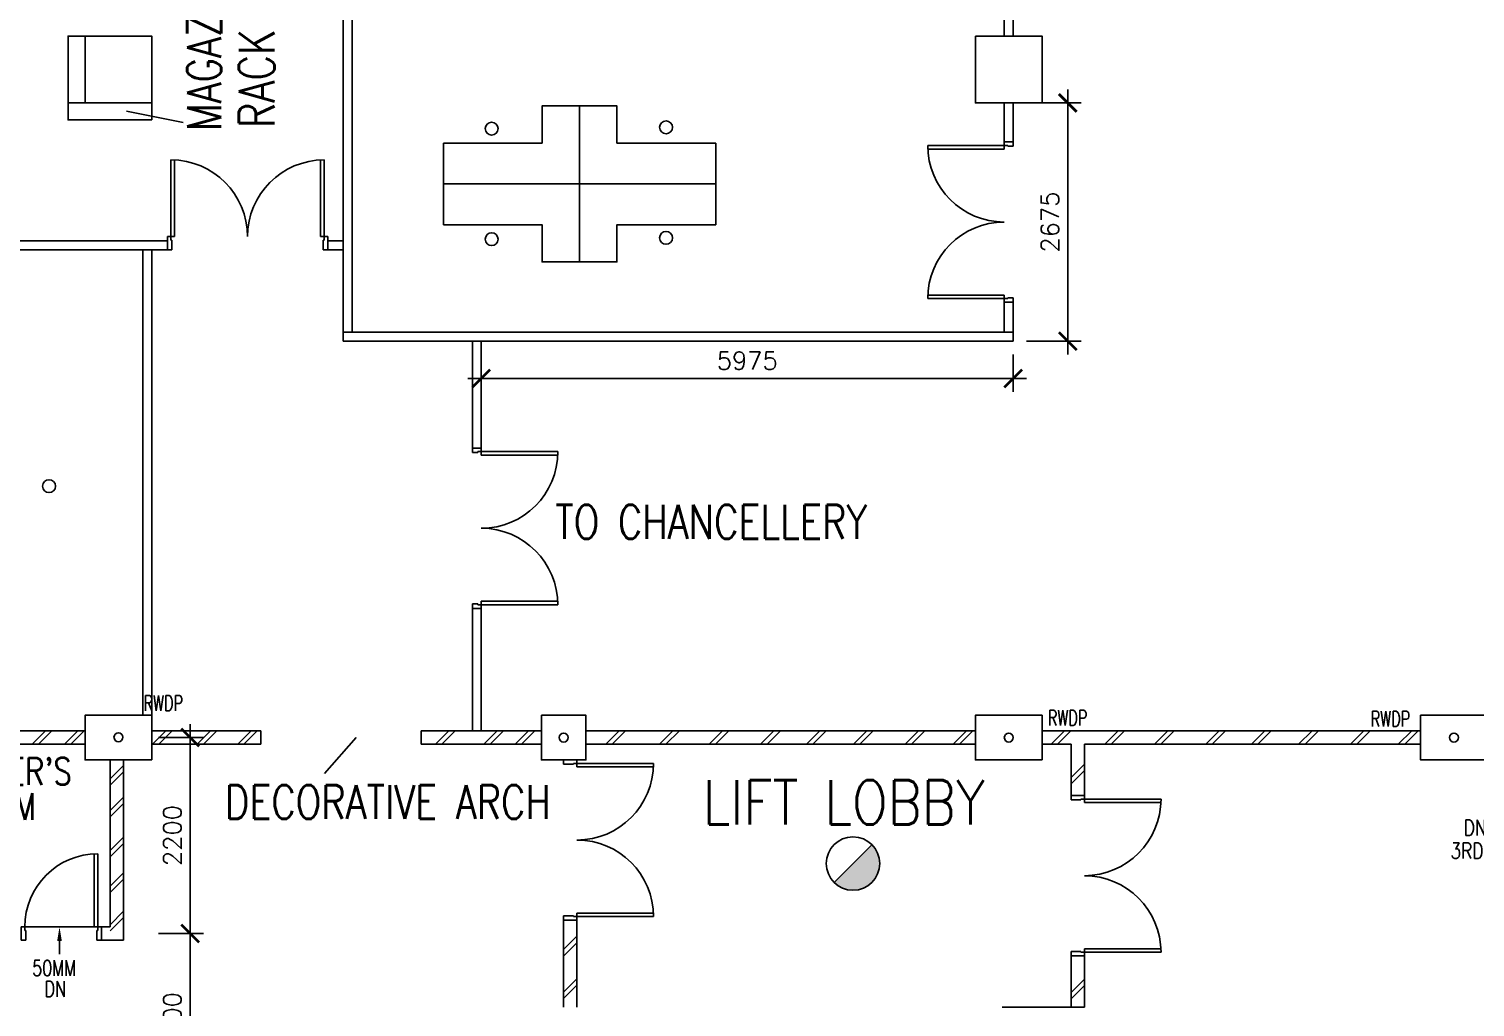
# Model space of a CAD drawing. Extents: x 2266480 to 2405436, y -858634 to -757865.
# Drawn here: x 2349514 to 2365757, y -787449 to -776469 of the extents above; entities that cross this region are included whole.
import ezdxf
from ezdxf.enums import TextEntityAlignment as Align

# ---------------------------------------------------------------- set-up
doc = ezdxf.new("R2010")
doc.units = 0
doc.header["$LTSCALE"] = 10
doc.header["$MEASUREMENT"] = 0
doc.layers.get('0').update_dxf_attribs({"linetype": 'CONTINUOUS'})
doc.layers.get('DEFPOINTS').update_dxf_attribs({"linetype": 'CONTINUOUS'})
for name, color, linetype in [('-FF', 240, 'CONTINUOUS'), ('COL', 3, 'CONTINUOUS'), ('DIM', 7, 'CONTINUOUS'), ('DR', 7, 'CONTINUOUS'), ('H', 1, 'CONTINUOUS'), ('hatch', 7, 'CONTINUOUS'), ('partition', 7, 'CONTINUOUS'), ('RWDP', 145, 'CONTINUOUS'), ('SANI', 7, 'CONTINUOUS'), ('stair', 7, 'CONTINUOUS'), ('T50', 4, 'CONTINUOUS'), ('TEX', 2, 'CONTINUOUS'), ('WALL', 2, 'CONTINUOUS')]:
    doc.layers.add(name, color=color, linetype=linetype)
doc.styles.add('DIMTEXT', font='romans.shx', dxfattribs={"width": 0.8, "height": 400})
doc.styles.add('ROMANS', font='romans')
doc.styles.get("Standard").update_dxf_attribs({"font": 'ROMANS.SHX'})
doc.dimstyles.new('STANDARD$0', dxfattribs={"dimscale": 0, "dimtxt": 8, "dimasz": 6, "dimexe": 1, "dimexo": 1, "dimgap": 3, "dimtad": 1, "dimdec": 0, "dimlfac": -1, "dimrnd": 1, "dimzin": 0, "dimdsep": 46, "dimtxsty": 'Standard', "dimcen": 0, "dimclrd": 5, "dimclre": 250, "dimadec": 0, "dimazin": 0, "dimtfac": 1, "dimtdec": 4, "dimtofl": 0, "dimtmove": 0, "dimatfit": 3, "dimfxl": 1, "dimtolj": 1, "dimtzin": 0, "dimarcsym": 0})

# ---------------------------------------------------------------- blocks, each defined once
blk = doc.blocks.new('DR-1800-B')
at = {"layer": 'DR'}
for p, q in [((-50, 0), (0, 0)), ((0, 0), (0, -150)), ((-1800, 0), (-1800, -150)), ((-1750, 0), (-1800, 0)), ((-1800, -150), (-1760, -150)), ((-1760, -150), (-1760, -110)), ((-1760, -110), (-1750, -110)), ((-1760, -150), (-1760, -1010)), ((-1720, -150), (-1760, -150)), ((-1750, -110), (-1750, 0)), ((-1720, -1009), (-1720, -150)), ((-80, -1009), (-80, -150)), ((-80, -150), (-40, -150)), ((-50, -110), (-50, 0)), ((-40, -110), (-50, -110)), ((-40, -150), (-40, -110)), ((-40, -150), (-40, -1010)), ((0, -150), (-40, -150))]:
    blk.add_line(p, q, dxfattribs=at)
for centre, start, end in [((-1760, -150), 270, 0), ((-40, -150), 180.0001, 270)]:
    blk.add_arc(centre, 860, start, end, dxfattribs=at)
blk = doc.blocks.new('_ARCHTICK')
at = {"color": 0, "linetype": 'ByBlock', "const_width": 0.15}
blk.add_lwpolyline([(-0.5, -0.5), (0.5, 0.5)], dxfattribs=at)
blk = doc.blocks.new('*D67')
at = {"layer": 'DEFPOINTS', "color": 0, "transparency": 16777216}
for p in [(2350821, -786624), (2351325, -786624), (2350821, -788624)]:
    blk.add_point(p, dxfattribs=at)
at = {"layer": 'DIM', "color": 7, "lineweight": -2, "transparency": 16777216}
for p, q in [((2351325, -788774), (2351325, -786474)), ((2350971, -786624), (2351475, -786624)), ((2350971, -788624), (2351475, -788624))]:
    blk.add_line(p, q, dxfattribs=at)
at = {"layer": 'DIM', "color": 7, "lineweight": -2, "transparency": 16777216, "xscale": 200, "yscale": 200, "zscale": 200}
for p, rotation in [((2351325, -786624), 90), ((2351325, -788624), 270)]:
    blk.add_blockref('_ARCHTICK', p, dxfattribs=dict(at, rotation=rotation))
at = {"layer": 'DIM', "color": 7, "transparency": 16777216, "insert": (2351125, -787624), "char_height": 200, "attachment_point": 5, "rotation": 90, "style": 'ROMANS'}
blk.add_mtext('\\A1;2000', dxfattribs=at)
blk = doc.blocks.new('*D112')
at = {"layer": 'DEFPOINTS', "color": 0, "transparency": 16777216}
for p in [(2350821, -784424), (2351325, -784424), (2350821, -786624)]:
    blk.add_point(p, dxfattribs=at)
at = {"layer": 'DIM', "color": 7, "lineweight": -2, "transparency": 16777216}
for p, q in [((2351325, -786774), (2351325, -784274)), ((2350971, -784424), (2351475, -784424)), ((2350971, -786624), (2351475, -786624))]:
    blk.add_line(p, q, dxfattribs=at)
at = {"layer": 'DIM', "color": 7, "lineweight": -2, "transparency": 16777216, "xscale": 200, "yscale": 200, "zscale": 200}
for p, rotation in [((2351325, -784424), 90), ((2351325, -786624), 270)]:
    blk.add_blockref('_ARCHTICK', p, dxfattribs=dict(at, rotation=rotation))
at = {"layer": 'DIM', "color": 7, "transparency": 16777216, "insert": (2351125, -785524), "char_height": 200, "attachment_point": 5, "rotation": 90, "style": 'ROMANS'}
blk.add_mtext('\\A1;2200', dxfattribs=at)
blk = doc.blocks.new('DR-900-B')
at = {"layer": 'DR'}
for p, q in [((0, 900), (-150, 900)), ((-150, 900), (-150, 860)), ((-150, 860), (-110, 860)), ((-110, 860), (-110, 850)), ((-110, 850), (0, 850)), ((0, 850), (0, 900)), ((-150, 40), (-970, 40)), ((-969, 80), (-150, 80)), ((-150, 80), (-150, 40)), ((-150, 40), (-110, 40)), ((-150, 0), (-150, 40)), ((0, 0), (-150, 0)), ((-110, 50), (0, 50)), ((-110, 40), (-110, 50)), ((0, 50), (0, 0))]:
    blk.add_line(p, q, dxfattribs=at)
blk.add_arc((-150, 40), 820, 90, 180, dxfattribs=at)
blk = doc.blocks.new('D1800-A')
at = {"layer": 'DR'}
for p, q in [((0, 0), (100, 0)), ((0, -50), (0, 0)), ((100, 0), (100, -40)), ((60, -50), (0, -50)), ((100, -40), (60, -40)), ((60, -40), (60, -50)), ((100, -40), (960, -40)), ((100, -80), (100, -40)), ((959, -80), (100, -80)), ((60, -1750), (0, -1750)), ((0, -1750), (0, -1800)), ((60, -1760), (60, -1750)), ((100, -1760), (60, -1760)), ((959, -1720), (100, -1720)), ((100, -1720), (100, -1760)), ((100, -1760), (960, -1760)), ((100, -1800), (100, -1760)), ((0, -1800), (100, -1800))]:
    blk.add_line(p, q, dxfattribs=at)
for centre, start, end in [((100, -40), 270.0001, 0), ((100, -1760), 0, 90)]:
    blk.add_arc(centre, 860, start, end, dxfattribs=at)
blk = doc.blocks.new('SMOKE-HEAT DETECTOR')
at = {"layer": '-FF'}
blk.add_hatch(color=11, dxfattribs=at).paths.add_polyline_path([(300, 0, 0.198912), (212, 212), (-212, -212, 0.668179)])
at = {"layer": '-FF', "linetype": 'Continuous'}
blk.add_line((-212, -212), (212, 212), dxfattribs=at)
blk.add_circle((0, 0), 300, dxfattribs=at)
blk = doc.blocks.new('*D401')
at = {"color": 7, "linetype": 'Continuous', "lineweight": -2, "ltscale": 0.6, "transparency": 16777216}
for p, q in [((2361182, -777149), (2361182, -780124)), ((2360719, -777299), (2361332, -777299)), ((2360719, -779974), (2361332, -779974))]:
    blk.add_line(p, q, dxfattribs=at)
at = {"layer": 'DEFPOINTS', "color": 0, "linetype": 'Continuous', "ltscale": 0.6, "transparency": 16777216}
for p in [(2360569, -777299), (2360569, -779974), (2361182, -779974)]:
    blk.add_point(p, dxfattribs=at)
at = {"color": 7, "linetype": 'Continuous', "lineweight": -2, "ltscale": 0.6, "transparency": 16777216, "xscale": 200, "yscale": 200, "zscale": 200}
for p, rotation in [((2361182, -777299), 90), ((2361182, -779974), 270)]:
    blk.add_blockref('_ARCHTICK', p, dxfattribs=dict(at, rotation=rotation))
at = {"color": 7, "linetype": 'Continuous', "ltscale": 0.6, "transparency": 16777216, "insert": (2360982, -778637), "char_height": 200, "attachment_point": 5, "rotation": 90, "style": 'ROMANS'}
blk.add_mtext('\\A1;2675', dxfattribs=at)
blk = doc.blocks.new('*D408')
at = {"color": 7, "linetype": 'Continuous', "lineweight": -2, "ltscale": 0.6, "transparency": 16777216}
for p, q in [((2354594, -780124), (2354594, -780543)), ((2360569, -780124), (2360569, -780543)), ((2360719, -780393), (2354444, -780393))]:
    blk.add_line(p, q, dxfattribs=at)
at = {"layer": 'DEFPOINTS', "color": 0, "linetype": 'Continuous', "ltscale": 0.6, "transparency": 16777216}
for p in [(2354594, -779974), (2360569, -779974), (2354594, -780393)]:
    blk.add_point(p, dxfattribs=at)
at = {"color": 7, "linetype": 'Continuous', "lineweight": -2, "ltscale": 0.6, "transparency": 16777216, "xscale": 200, "yscale": 200, "zscale": 200, "rotation": 180}
blk.add_blockref('_ARCHTICK', (2354594, -780393), dxfattribs=at)
at = {"color": 7, "linetype": 'Continuous', "lineweight": -2, "ltscale": 0.6, "transparency": 16777216, "xscale": 200, "yscale": 200, "zscale": 200}
blk.add_blockref('_ARCHTICK', (2360569, -780393), dxfattribs=at)
at = {"color": 7, "linetype": 'Continuous', "ltscale": 0.6, "transparency": 16777216, "insert": (2357582, -780193), "char_height": 200, "attachment_point": 5, "style": 'ROMANS'}
blk.add_mtext('\\A1;5975', dxfattribs=at)

msp = doc.modelspace()

# ---------------------------------------------------------------- linework, layer by layer
at = {"linetype": 'Continuous', "ltscale": 0.6}
for p, q in [((2350610.9, -777392.1), (2351248, -777518.2)), ((2354168.6, -777750.9), (2354168.6, -778208.5)), ((2357227.7, -777750.9), (2357227.7, -778208.5)), ((2357227.7, -777750.9), (2357227.7, -778208.5)), ((2357227.7, -777750.9), (2357227.7, -778208.5)), ((2354168.6, -778666.2), (2354168.6, -778208.5)), ((2357227.7, -778666.2), (2357227.7, -778208.5)), ((2357227.7, -778666.2), (2357227.7, -778208.5)), ((2357227.7, -778666.2), (2357227.7, -778208.5)), ((2350894.4, -778849.1), (2351069.4, -778849.1)), ((2352869.4, -778849.1), (2353044.4, -778849.1)), ((2352869.4, -778949.1), (2353044.4, -778949.1)), ((2360569.4, -779974.1), (2360569.4, -779486.6)), ((2354494.4, -779974.1), (2353044.4, -779974.1)), ((2354494.4, -781224.1), (2354494.4, -779974.1)), ((2354594.4, -781174.1), (2354594.4, -779974.1)), ((2354946.1, -779974.1), (2355403.8, -779974.1)), ((2354946.1, -779974.1), (2355403.8, -779974.1)), ((2354946.1, -779974.1), (2355403.8, -779974.1)), ((2355861.4, -779874.1), (2355403.8, -779874.1)), ((2355861.4, -779874.1), (2355403.8, -779874.1)), ((2355861.4, -779874.1), (2355403.8, -779874.1)), ((2354494.4, -782974.1), (2354494.4, -784349.1)), ((2354594.4, -782974.1), (2354594.4, -784349.1)), ((2352119.4, -784349.1), (2352119.4, -784499.1)), ((2353919.4, -784349.1), (2353919.4, -784499.1)), ((2353190.2, -784422.5), (2352833.4, -784825.5))]:
    msp.add_line(p, q, dxfattribs=at)
at = {"color": 0, "ltscale": 0.6}
for p, q in [((2360469.4, -779874.1), (2360469.4, -779456.6)), ((2360569.4, -779874.1), (2360469.4, -779874.1)), ((2360569.4, -779874.1), (2360469.4, -779874.1)), ((2360469.4, -779874.1), (2360469.4, -779874.1)), ((2360144.4, -784174.1), (2360894.4, -784174.1)), ((2360144.4, -784674.1), (2360144.4, -784174.1)), ((2360894.4, -784174.1), (2360894.4, -784674.1)), ((2365144.4, -784174.1), (2365894.4, -784174.1)), ((2365144.4, -784674.1), (2365144.4, -784174.1)), ((2360894.4, -784349.1), (2363019.4, -784349.1)), ((2360894.4, -784674.1), (2360144.4, -784674.1)), ((2365894.4, -784674.1), (2365144.4, -784674.1))]:
    msp.add_line(p, q, dxfattribs=at)
at = {"color": 0, "ltscale": 2}
msp.add_line((2361369.4, -787449.1), (2360444.4, -787449.1), dxfattribs=at)
at = {"linetype": 'Continuous', "ltscale": 0.6}
for points in [[(2350144.4, -776549.1), (2349953.6, -776549.1), (2349953.6, -777299.1), (2350144.4, -777299.1)], [(2350894.4, -777489.9), (2350894.4, -777299.1), (2349953.6, -777299.1), (2349953.6, -777489.9)]]:
    msp.add_lwpolyline(points, close=True, dxfattribs=at)
for points in [[(2354168.6, -777750.9), (2355278.5, -777750.9), (2355278.5, -777333.1), (2355698.2, -777333.1), (2355698.2, -778208.5), (2354168.6, -778208.5)], [(2357227.7, -777750.9), (2356117.8, -777750.9), (2356117.8, -777333.1), (2355698.2, -777333.1), (2355698.2, -778208.5), (2357227.7, -778208.5)], [(2354168.6, -778666.2), (2355278.5, -778666.2), (2355278.5, -779083.9), (2355698.2, -779083.9), (2355698.2, -778208.5), (2354168.6, -778208.5)], [(2357227.7, -778666.2), (2356117.8, -778666.2), (2356117.8, -779083.9), (2355698.2, -779083.9), (2355698.2, -778208.5), (2357227.7, -778208.5)]]:
    msp.add_lwpolyline(points, dxfattribs=at)
at = {"color": 0, "ltscale": 0.6}
for centre in [(2354711, -777588.1), (2356670.5, -777573.2), (2354711, -778828.9), (2356670.5, -778814), (2349740.2, -781601.5)]:
    msp.add_circle(centre, 72.4, dxfattribs=at)
at = {"layer": 'COL', "color": 0}
for points in [[(2350144.4, -776549.1), (2350894.4, -776549.1), (2350894.4, -777299.1), (2350144.4, -777299.1)], [(2360144.4, -776549.1), (2360894.4, -776549.1), (2360894.4, -777299.1), (2360144.4, -777299.1)], [(2350894.4, -784674.1), (2350144.4, -784674.1), (2350144.4, -784174.1), (2350894.4, -784174.1)], [(2355269.4, -784174.1), (2355769.4, -784174.1), (2355769.4, -784674.1), (2355269.4, -784674.1)], [(2360894.4, -784674.1), (2360144.4, -784674.1), (2360144.4, -784174.1), (2360894.4, -784174.1)], [(2365144.4, -784174.1), (2365894.4, -784174.1), (2365894.4, -784674.1), (2365144.4, -784674.1)]]:
    msp.add_lwpolyline(points, close=True, dxfattribs=at)
at = {"layer": 'DR', "color": 0, "ltscale": 10000}
msp.add_line((2350327.4, -786549.1), (2349427.4, -786549.1), dxfattribs=at)
at = {"layer": 'H', "color": 0}
for p, q in [((2349549.8, -784499.1), (2349699.8, -784349.1)), ((2349620.5, -784499.1), (2349770.5, -784349.1)), ((2349915, -784499.1), (2350065, -784349.1)), ((2349985.7, -784499.1), (2350135.7, -784349.1)), ((2350902.6, -784499.1), (2351052.6, -784349.1)), ((2350973.3, -784499.1), (2351123.3, -784349.1)), ((2351403, -784499.1), (2351553, -784349.1)), ((2351473.7, -784499.1), (2351623.7, -784349.1)), ((2351858.5, -784499.1), (2352008.5, -784349.1)), ((2351929.2, -784499.1), (2352079.2, -784349.1)), ((2354079.6, -784499.1), (2354229.6, -784349.1)), ((2354150.3, -784499.1), (2354300.3, -784349.1)), ((2354625, -784499.1), (2354775, -784349.1)), ((2354695.7, -784499.1), (2354845.7, -784349.1)), ((2354974.8, -784499.1), (2355124.8, -784349.1)), ((2355045.5, -784499.1), (2355195.5, -784349.1)), ((2350427.4, -784888.5), (2350577.4, -784738.5)), ((2350427.4, -784959.2), (2350577.4, -784809.2)), ((2350427.4, -785242.3), (2350577.4, -785092.3)), ((2350427.4, -785313), (2350577.4, -785163)), ((2350427.4, -785693.1), (2350577.4, -785543.1)), ((2350427.4, -785763.8), (2350577.4, -785613.8)), ((2350427.4, -786093.1), (2350577.4, -785943.1)), ((2350427.4, -786163.8), (2350577.4, -786013.8)), ((2350427.4, -786524.3), (2350577.4, -786374.3)), ((2350427.4, -786595), (2350577.4, -786445))]:
    msp.add_line(p, q, dxfattribs=at)
at = {"layer": 'hatch', "color": 0}
for p, q in [((2356144.4, -784349.1), (2355994.4, -784499.1)), ((2356216, -784349.1), (2356066, -784499.1)), ((2356747.8, -784349.1), (2356597.8, -784499.1)), ((2356819.4, -784349.1), (2356669.4, -784499.1)), ((2357304.9, -784349.1), (2357154.9, -784499.1)), ((2357376.5, -784349.1), (2357226.5, -784499.1)), ((2357882.2, -784349.1), (2357732.2, -784499.1)), ((2357953.9, -784349.1), (2357803.9, -784499.1)), ((2358395.8, -784349.1), (2358245.8, -784499.1)), ((2358467.5, -784349.1), (2358317.5, -784499.1)), ((2358925.3, -784349.1), (2358775.3, -784499.1)), ((2358996.9, -784349.1), (2358846.9, -784499.1)), ((2359506, -784349.1), (2359356, -784499.1)), ((2359577.6, -784349.1), (2359427.6, -784499.1)), ((2360044.9, -784349.1), (2359894.9, -784499.1)), ((2360116.5, -784349.1), (2359966.5, -784499.1)), ((2361144.4, -784349.1), (2360994.4, -784499.1)), ((2361216, -784349.1), (2361066, -784499.1)), ((2361747.8, -784349.1), (2361597.8, -784499.1)), ((2361819.4, -784349.1), (2361669.4, -784499.1)), ((2362304.9, -784349.1), (2362154.9, -784499.1)), ((2362376.5, -784349.1), (2362226.5, -784499.1)), ((2362882.2, -784349.1), (2362732.2, -784499.1)), ((2362953.9, -784349.1), (2362803.9, -784499.1)), ((2363395.8, -784349.1), (2363245.8, -784499.1)), ((2363467.5, -784349.1), (2363317.5, -784499.1)), ((2363925.3, -784349.1), (2363775.3, -784499.1)), ((2363996.9, -784349.1), (2363846.9, -784499.1)), ((2364506, -784349.1), (2364356, -784499.1)), ((2364577.6, -784349.1), (2364427.6, -784499.1)), ((2365044.9, -784349.1), (2364894.9, -784499.1)), ((2365116.5, -784349.1), (2364966.5, -784499.1)), ((2361219.4, -784871.3), (2361369.4, -784721.3)), ((2361219.4, -784943), (2361369.4, -784793)), ((2355519.4, -786804.7), (2355669.4, -786654.7)), ((2355519.4, -786876.3), (2355669.4, -786726.3)), ((2355519.4, -787282.4), (2355669.4, -787132.4)), ((2361219.4, -787286.1), (2361369.4, -787136.1)), ((2355519.4, -787354.1), (2355669.4, -787204.1)), ((2361219.4, -787357.7), (2361369.4, -787207.7))]:
    msp.add_line(p, q, dxfattribs=at)
at = {"layer": 'partition', "color": 0}
for p, q in [((2360569.4, -773474.1), (2360569.4, -776549.1)), ((2360469.4, -775374.1), (2360469.4, -776549.1)), ((2360469.4, -777299.1), (2360469.4, -777816.6)), ((2360569.4, -777299.1), (2360569.4, -777786.6)), ((2343396.4, -778849.1), (2350923.4, -778849.1)), ((2343406.4, -778949.1), (2350894.4, -778949.1))]:
    msp.add_line(p, q, dxfattribs=at)
at = {"layer": 'partition'}
for points in [[(2353044.4, -779974.1), (2353044.4, -771399.1)], [(2353144.4, -779874.1), (2353144.4, -771499.1)]]:
    msp.add_lwpolyline(points, dxfattribs=at)
at = {"layer": 'partition', "color": 0}
for points in [[(2350794.4, -778949.1), (2350794.4, -784174.1)], [(2350894.4, -778949.1), (2350894.4, -780286)], [(2353044.4, -779874.1), (2353044.4, -779874.1), (2357494.4, -779874.1)], [(2360569.4, -779974.1), (2354594.4, -779974.1), (2354594.4, -779974.1)], [(2357494.4, -779874.1), (2360469.4, -779874.1)], [(2350894.4, -780286), (2350894.4, -784174.1)]]:
    msp.add_lwpolyline(points, dxfattribs=at)
at = {"layer": 'RWDP', "color": 0}
for centre in [(2350519.4, -784420), (2355519.4, -784424.1), (2360519.4, -784424.1), (2365519.4, -784424.1)]:
    msp.add_circle(centre, 50, dxfattribs=at)
at = {"layer": 'SANI', "color": 0}
msp.add_line((2349857.4, -786709.1), (2349857.4, -786855.4), dxfattribs=at)
msp.add_solid([(2349830.7, -786709.1), (2349884.1, -786709.1), (2349857.4, -786549.1)], dxfattribs=at)
at = {"layer": 'WALL', "color": 0}
for p, q in [((2351119.4, -778949.1), (2350894.4, -778949.1)), ((2355203.4, -779974.1), (2353853.4, -779974.1)), ((2350144.4, -784349.1), (2345894.4, -784349.1)), ((2352119.4, -784349.1), (2350894.4, -784349.1)), ((2355269.4, -784349.1), (2353919.4, -784349.1)), ((2360144.4, -784349.1), (2355769.4, -784349.1)), ((2365144.4, -784349.1), (2360894.4, -784349.1)), ((2350144.4, -784499.1), (2347902.4, -784499.1)), ((2352119.4, -784499.1), (2350894.4, -784499.1)), ((2355269.4, -784499.1), (2353919.4, -784499.1)), ((2360144.4, -784499.1), (2355769.4, -784499.1)), ((2361219.4, -784499.1), (2360894.4, -784499.1)), ((2361219.4, -784499.1), (2361219.4, -785074.1)), ((2361369.4, -784499.1), (2361369.4, -785154.1)), ((2365144.4, -784499.1), (2361369.4, -784499.1)), ((2350427.4, -784674.1), (2350427.4, -786549.1)), ((2350577.4, -784674.1), (2350577.4, -786699.1)), ((2355519.4, -786474.1), (2355519.4, -787449.1)), ((2355669.4, -786474.1), (2355669.4, -787449.1)), ((2350327.4, -786549.1), (2350327.4, -786699.1)), ((2350327.4, -786549.1), (2350427.4, -786549.1)), ((2350327.4, -786699.1), (2350577.4, -786699.1)), ((2350427.4, -786699.1), (2350577.4, -786699.1)), ((2361219.4, -786874.1), (2361219.4, -787449.1)), ((2361369.4, -786874.1), (2361369.4, -787449.1))]:
    msp.add_line(p, q, dxfattribs=at)

# ---------------------------------------------------------------- block references
at = {"layer": '-FF', "color": 0}
msp.add_blockref('SMOKE-HEAT DETECTOR', (2358769.4, -785838.1), dxfattribs=at)
at = {"layer": 'stair', "color": 0, "rotation": 179.9999999764916}
msp.add_blockref('D1800-A', (2360569.4, -779536.6), dxfattribs=at)
at = {"layer": 'stair', "color": 0, "xscale": -1, "rotation": 180}
msp.add_blockref('D1800-A', (2354494.4, -782974.1), dxfattribs=at)
at = {"layer": 'WALL', "color": 0, "xscale": -1}
for name, p, rotation in [('DR-1800-B', (2352869.4, -778949.1), 180), ('DR-1800-B', (2355519.4, -786474.1), 90), ('DR-1800-B', (2361219.4, -786874.1), 90), ('DR-900-B', (2350327.4, -786699.1), 90)]:
    msp.add_blockref(name, p, dxfattribs=dict(at, rotation=rotation))

# ---------------------------------------------------------------- texts
at = {"linetype": 'Continuous', "insert": (2351871.3, -777583.2), "char_height": 400, "width": 1184, "attachment_point": 1, "rotation": 90, "style": 'DIMTEXT'}
msp.add_mtext('RACK', dxfattribs=at)
at = {"layer": 'RWDP', "color": 0, "style": 'ROMANS', "width": 0.7}
for p in [(2350801.8, -784122.2), (2360958.9, -784287.7), (2364585.6, -784298.8)]:
    msp.add_text('RWDP', height=170, dxfattribs=at).set_placement(p)
at = {"layer": 'stair', "color": 0, "style": 'ROMANS', "width": 0.8}
for s, p in [('DN TO', (2365629.4, -785523.8)), ('3RD FLR.', (2365480.4, -785782.1))]:
    msp.add_text(s, height=175, dxfattribs=at).set_placement(p)
at = {"layer": 'T50', "color": 0, "style": 'DIMTEXT', "width": 0.8}
for s, rotation, p in [('MAGAZINE ', 90, (2351671.3, -777616.1)), ('TO CHANCELLERY', 0, (2355425.5, -782192.7)), ('DECORATIVE ARCH', 0, (2351716.4, -785336.9))]:
    msp.add_text(s, height=380, rotation=rotation, dxfattribs=at).set_placement(p)
for s, p in [("CLEANER'S", (2349135.2, -784802.9, 3887.4)), ('ROOM', (2349135.2, -785198.4, 3887.4))]:
    msp.add_text(s, height=300, dxfattribs=at).set_placement(p, align=Align.MIDDLE)
at = {"layer": 'T50', "color": 0, "style": 'ROMANS', "width": 0.85}
msp.add_text('LIFT LOBBY', height=500, dxfattribs=at).set_placement((2357082.7, -785401.5))
at = {"layer": 'TEX', "color": 0, "ltscale": 0.5, "style": 'ROMANS', "width": 0.75}
for s, p in [('50MM ', (2349551.3, -787099.1)), ('DN', (2349688.9, -787332.5))]:
    msp.add_text(s, height=175, dxfattribs=at).set_placement(p)

# ---------------------------------------------------------------- dimensions: what is measured, and where the dimension line sits
at = {"linetype": 'Continuous', "ltscale": 0.6}
dim = msp.add_linear_dim(base=(2361181.7, -779974.1), p1=(2360569.4, -777299.1), p2=(2360569.4, -779974.1), angle=90, dimstyle='STANDARD$0', override={"dimscale": 100, "dimtxt": 2, "dimasz": 2, "dimexe": 1.5, "dimexo": 1.5, "dimgap": 1, "dimtxsty": 'ROMANS', "dimblk": 'ARCHTICK', "dimdle": 1.5, "dimclrd": 7, "dimclre": 7, "dimclrt": 7, "dimtdec": 0, "dimtmove": 2}, dxfattribs=at)
dim.commit()
dim.dimension.update_dxf_attribs({"geometry": '*D401', "text_midpoint": (2360981.7, -778636.6)})
dim = msp.add_linear_dim(base=(2354594.4, -780393.3), p1=(2360569.4, -779974.1), p2=(2354594.4, -779974.1), dimstyle='STANDARD$0', override={"dimscale": 100, "dimtxt": 2, "dimasz": 2, "dimexe": 1.5, "dimexo": 1.5, "dimgap": 1, "dimtxsty": 'ROMANS', "dimblk": 'ARCHTICK', "dimdle": 1.5, "dimclrd": 7, "dimclre": 7, "dimclrt": 7, "dimtdec": 0, "dimtmove": 2}, dxfattribs=at)
dim.commit()
dim.dimension.update_dxf_attribs({"geometry": '*D408', "text_midpoint": (2357581.9, -780193.3)})
at = {"layer": 'DIM', "color": 0}
for p1, p2, picture, middle in [((2350821.4, -786624.1), (2350821.4, -784424.1), '*D112', (2351125.4, -785524.1)), ((2350821.4, -788624.1), (2350821.4, -786624.1), '*D67', (2351125.4, -787624.1))]:
    dim = msp.add_aligned_dim(p1=p1, p2=p2, distance=-504, dimstyle='STANDARD$0', override={"dimscale": 100, "dimtxt": 2, "dimasz": 2, "dimexe": 1.5, "dimexo": 1.5, "dimgap": 1, "dimtxsty": 'ROMANS', "dimblk": 'ARCHTICK', "dimdle": 1.5, "dimclrd": 7, "dimclre": 7, "dimclrt": 7, "dimtdec": 0, "dimtmove": 2}, dxfattribs=at)
    dim.commit()
    dim.dimension.update_dxf_attribs({"geometry": picture, "text_midpoint": middle})

doc.saveas('drawing.dxf')
